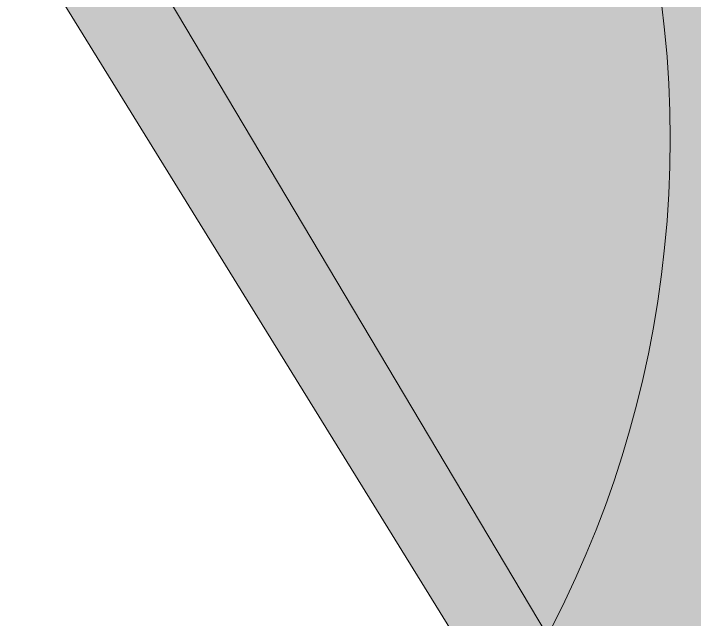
# Model space of a CAD drawing. Header units: metres. Extents: x -3 to 687, y -1 to 1371.
# Drawn here: x 362.098 to 364.012, y 215.522 to 217.226 of the extents above; entities that cross this region are included whole.
import ezdxf

# ---------------------------------------------------------------- set-up
doc = ezdxf.new("R2010")
doc.units = ezdxf.units.M
doc.header["$MEASUREMENT"] = 0
for name, color, linetype, lineweight, true_color in [('TPX_CONTOUR_LINES_5M', 7, 'CONTINUOUS', 0, 0x969696), ('TPX_VEGETATION_GREEN_SPACES', 7, 'CONTINUOUS', 0, 0x58ba48), ('TPX_VEGETATION_GREEN_SPACES_HATCH', 7, 'CONTINUOUS', 0, 0x58ba48), ('TPX_VEGETATION_TREES_INDIVIDUAL', 7, 'CONTINUOUS', 0, 0x136734)]:
    doc.layers.add(name, color=color, linetype=linetype, lineweight=lineweight, true_color=true_color)

# ---------------------------------------------------------------- blocks, each defined once
blk = doc.blocks.new('TREETR003_CR030')
at = {"layer": 'TPX_VEGETATION_TREES_INDIVIDUAL'}
blk.add_circle((0, 0, 0.0361), 3, dxfattribs=at)

msp = doc.modelspace()

# ---------------------------------------------------------------- hatches: boundary and pattern name
at = {"layer": 'TPX_VEGETATION_GREEN_SPACES_HATCH'}
msp.add_hatch(color=256, dxfattribs=at).paths.add_polyline_path([(361.5306, 230.2559), (360.4119, 224.4253), (361.0601, 219.1653), (363.6147, 215.0285), (373.2414, 210.6131), (387.2941, 204.537), (406.3586, 192.9925), (427.517, 178.1692), (444.7157, 164.7363), (451.9232, 163.603), (518.2355, 252.0262), (516.0443, 261.114), (498.9188, 275.189), (492.4961, 283.2644), (487.6227, 293.1761), (481.7427, 304.9262), (479.2119, 314.5271), (478.2281, 323.7253), (477.763, 336.0995), (478.7798, 347.2736), (480.9921, 356.3301), (485.3727, 367.882), (489.734, 379.4118), (489.378, 383.206), (432.9313, 424.7261), (428.9259, 423.3348), (425.8143, 415.3399), (361.5306, 230.2559)])

# ---------------------------------------------------------------- linework, layer by layer
at = {"layer": 'TPX_CONTOUR_LINES_5M', "elevation": 0.0481}
msp.add_lwpolyline([(681.3138, 615.4288), (615.8028, 592.0679), (563.3941, 534.7928), (552.8898, 500.5742), (518.1305, 470.2364), (541.97, 409.5607), (484.781, 434.686), (460.4584, 409.5607), (494.2714, 348.8851), (437.064, 318.5472), (484.781, 227.228), (432.3722, 284.4282), (379.9635, 257.7678), (356.4283, 227.5337), (406.1678, 143.9003), (431.2998, 136.5202), (379.9635, 128.5018), (353.4486, 106.1824), (368.9003, 75.8446), (432.3722, 24.9485), (435.4386, 0)], dxfattribs=at)
at = {"layer": 'TPX_VEGETATION_GREEN_SPACES', "elevation": 0.0031}
msp.add_lwpolyline([(425.8143, 415.3399), (361.5306, 230.2559), (360.4119, 224.4253), (361.0601, 219.1653), (363.6147, 215.0285), (373.2414, 210.6131), (387.2941, 204.537), (406.3586, 192.9925), (427.517, 178.1692), (444.7157, 164.7363), (451.9232, 163.603), (518.2355, 252.0262)], dxfattribs=at)

# ---------------------------------------------------------------- block references
at = {"layer": 'TPX_VEGETATION_TREES_INDIVIDUAL'}
msp.add_blockref('TREETR003_CR030', (360.944, 216.8739, 0.0361), dxfattribs=at)

doc.saveas('drawing.dxf')
